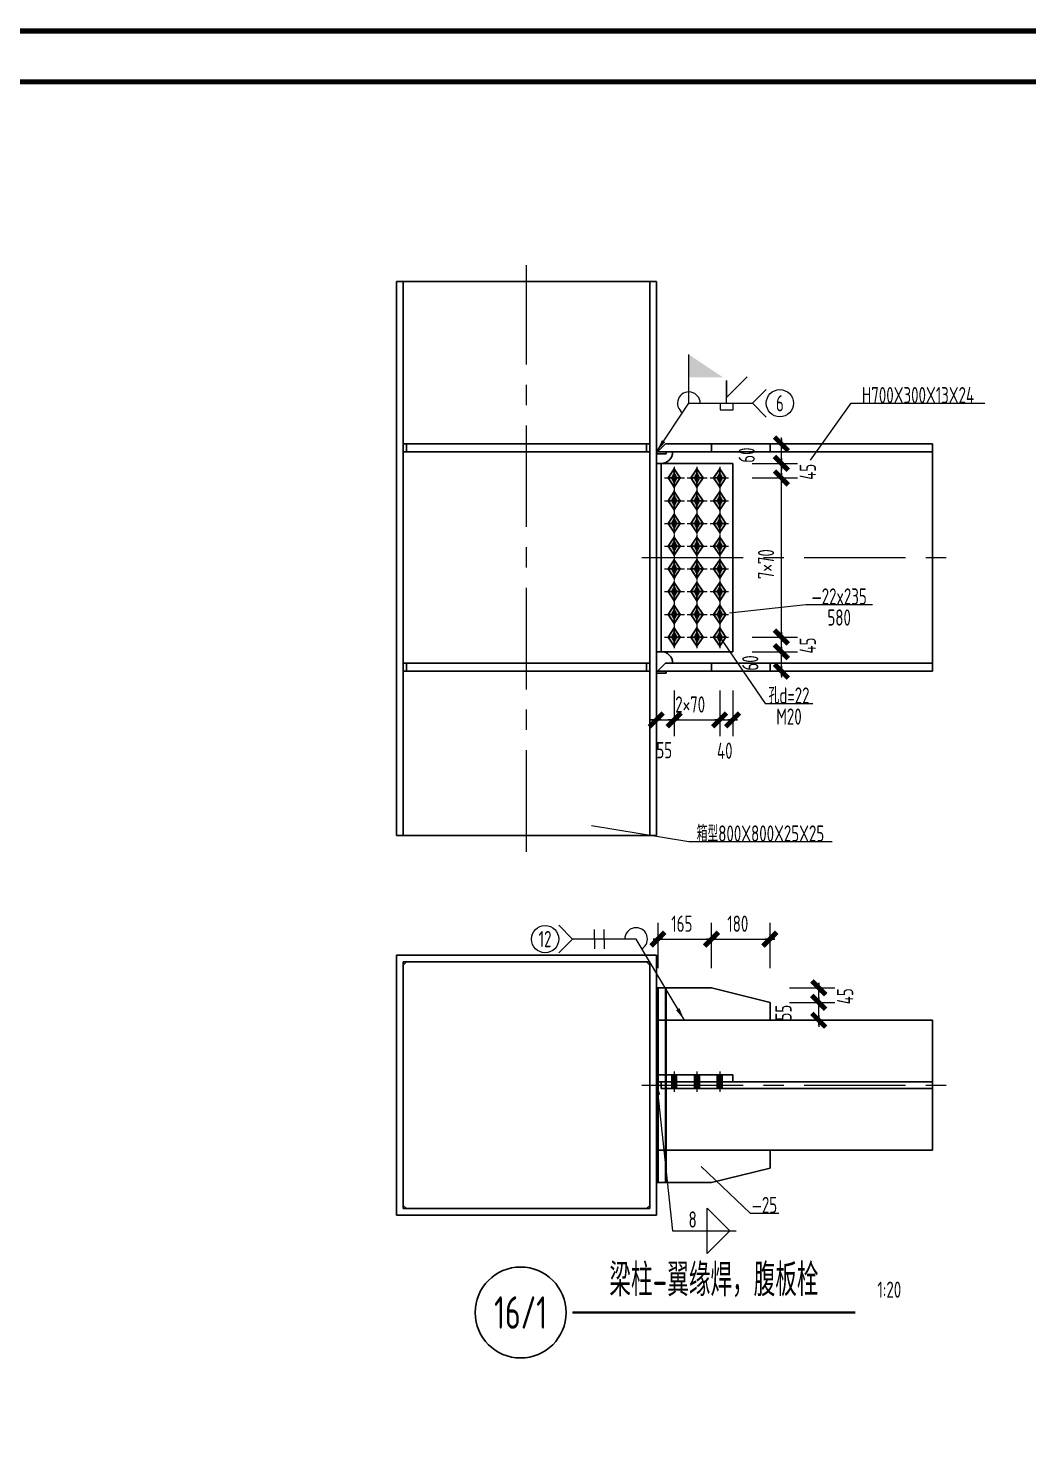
# Model space of a CAD drawing. Extents: x 31132 to 885236, y 345273 to 1212165.
# Drawn here: x 240542 to 252849, y 429560 to 447112 of the extents above; entities that cross this region are included whole.
import ezdxf
from ezdxf.enums import TextEntityAlignment as Align

# ---------------------------------------------------------------- set-up
doc = ezdxf.new("R2010")
doc.units = 0
doc.header["$LTSCALE"] = 1000
doc.linetypes.add('CENTER', pattern=[2, 1.25, -0.25, 0.25, -0.25])
doc.layers.get('0').update_dxf_attribs({"linetype": 'CONTINUOUS'})
doc.layers.add('AXIS', color=253, linetype='CENTER')
doc.layers.add('TK', color=4, linetype='CONTINUOUS')
doc.styles.add('StTextStyle', font='yjkeng.shx', dxfattribs={"width": 0.7, "height": 250, "bigfont": 'yjkchn.shx'})
doc.styles.add('StTextStyleDim', font='yjkeng.shx', dxfattribs={"width": 0.7, "height": 50, "bigfont": 'yjkchn.shx'})

# ---------------------------------------------------------------- blocks, each defined once
blk = doc.blocks.new('Studio2')
blk.add_line((-200, 0), (200, 0))
blk.add_lwpolyline([(-106, -106, 60, 60, 0), (106, 106, 100, 100, 0)], format="xyseb")
blk = doc.blocks.new('_ArchTick')
at = {"color": 0, "linetype": 'ByBlock', "const_width": 0.5}
blk.add_lwpolyline([(-0.71, -0.71), (0.71, 0.71)], dxfattribs=at)

msp = doc.modelspace()

# ---------------------------------------------------------------- linework, layer by layer
at = {"color": 4, "linetype": 'ByBlock'}
for p, q in [((245077.26, 437172.09), (245077.26, 443996.09)), ((248277.26, 443996.09), (245077.26, 443996.09)), ((245157.26, 437172.09), (245157.26, 443996.09)), ((248197.26, 437172.09), (248197.26, 443996.09)), ((248277.26, 437172.09), (248277.26, 443996.09)), ((245197.26, 441996.09), (245157.26, 441996.09)), ((245197.26, 441896.09), (245197.26, 441996.09)), ((248157.26, 441996.09), (245197.26, 441996.09)), ((248157.26, 441896.09), (248157.26, 441996.09)), ((248157.26, 441996.09), (248197.26, 441996.09)), ((248277.26, 441896.09), (248366.01, 442029.22)), ((248389.26, 441996.09), (248297.26, 441904.09)), ((248957.26, 441996.09), (248389.26, 441996.09)), ((248957.26, 441996.09), (248957.26, 441896.09)), ((248957.26, 441996.09), (249677.26, 441996.09)), ((249457.26, 441996.09), (250017.26, 441996.09)), ((249677.26, 441996.09), (251677.26, 441996.09)), ((249677.26, 441996.09), (249677.26, 441896.09)), ((251677.26, 441996.09), (251677.26, 441896.09)), ((245197.26, 441896.09), (245157.26, 441896.09)), ((248157.26, 441896.09), (245197.26, 441896.09)), ((248157.26, 441896.09), (248197.26, 441896.09)), ((248277.26, 441896.09), (248397.26, 441896.09)), ((248277.26, 441872.09), (248397.26, 441872.09)), ((248297.26, 441904.09), (248297.26, 441896.09)), ((248297.26, 441896.09), (248957.26, 441896.09)), ((248397.26, 441872.09), (248397.26, 441896.09)), ((248957.26, 441896.09), (249677.26, 441896.09)), ((249677.26, 441896.09), (251677.26, 441896.09)), ((251677.26, 441896.09), (251677.26, 439296.09)), ((248337.26, 441756.09), (248277.26, 441756.09)), ((249217.26, 441756.09), (248277.26, 441756.09)), ((248337.26, 439436.09), (248337.26, 441756.09)), ((248422.26, 441576.09), (248497.26, 441688.59)), ((248497.26, 441456.09), (248497.26, 441696.09)), ((248497.26, 441456.09), (248497.26, 441696.09)), ((248572.26, 441576.09), (248497.26, 441688.59)), ((248702.26, 441576.09), (248777.26, 441688.59)), ((248777.26, 441456.09), (248777.26, 441696.09)), ((248777.26, 441456.09), (248777.26, 441696.09)), ((248852.26, 441576.09), (248777.26, 441688.59)), ((248982.26, 441576.09), (249057.26, 441688.59)), ((249057.26, 441456.09), (249057.26, 441696.09)), ((249057.26, 441456.09), (249057.26, 441696.09)), ((249132.26, 441576.09), (249057.26, 441688.59)), ((249217.26, 439436.09), (249217.26, 441756.09)), ((248417.26, 441576.09), (248577.26, 441576.09)), ((248417.26, 441576.09), (248577.26, 441576.09)), ((248422.26, 441576.09), (248497.26, 441463.59)), ((248572.26, 441576.09), (248497.26, 441463.59)), ((248697.26, 441576.09), (248857.26, 441576.09)), ((248697.26, 441576.09), (248857.26, 441576.09)), ((248702.26, 441576.09), (248777.26, 441463.59)), ((248852.26, 441576.09), (248777.26, 441463.59)), ((248977.26, 441576.09), (249137.26, 441576.09)), ((248977.26, 441576.09), (249137.26, 441576.09)), ((248982.26, 441576.09), (249057.26, 441463.59)), ((249132.26, 441576.09), (249057.26, 441463.59)), ((248417.26, 441296.09), (248577.26, 441296.09)), ((248417.26, 441296.09), (248577.26, 441296.09)), ((248422.26, 441296.09), (248497.26, 441408.59)), ((248422.26, 441296.09), (248497.26, 441183.59)), ((248497.26, 441176.09), (248497.26, 441416.09)), ((248497.26, 441176.09), (248497.26, 441416.09)), ((248572.26, 441296.09), (248497.26, 441408.59)), ((248572.26, 441296.09), (248497.26, 441183.59)), ((248697.26, 441296.09), (248857.26, 441296.09)), ((248697.26, 441296.09), (248857.26, 441296.09)), ((248702.26, 441296.09), (248777.26, 441408.59)), ((248702.26, 441296.09), (248777.26, 441183.59)), ((248777.26, 441176.09), (248777.26, 441416.09)), ((248777.26, 441176.09), (248777.26, 441416.09)), ((248852.26, 441296.09), (248777.26, 441408.59)), ((248852.26, 441296.09), (248777.26, 441183.59)), ((248977.26, 441296.09), (249137.26, 441296.09)), ((248977.26, 441296.09), (249137.26, 441296.09)), ((248982.26, 441296.09), (249057.26, 441408.59)), ((248982.26, 441296.09), (249057.26, 441183.59)), ((249057.26, 441176.09), (249057.26, 441416.09)), ((249057.26, 441176.09), (249057.26, 441416.09)), ((249132.26, 441296.09), (249057.26, 441408.59)), ((249132.26, 441296.09), (249057.26, 441183.59)), ((248422.26, 441016.09), (248497.26, 441128.59)), ((248572.26, 441016.09), (248497.26, 441128.59)), ((248702.26, 441016.09), (248777.26, 441128.59)), ((248852.26, 441016.09), (248777.26, 441128.59)), ((248982.26, 441016.09), (249057.26, 441128.59)), ((249132.26, 441016.09), (249057.26, 441128.59)), ((248417.26, 441016.09), (248577.26, 441016.09)), ((248417.26, 441016.09), (248577.26, 441016.09)), ((248422.26, 441016.09), (248497.26, 440903.59)), ((248572.26, 441016.09), (248497.26, 440903.59)), ((248697.26, 441016.09), (248857.26, 441016.09)), ((248697.26, 441016.09), (248857.26, 441016.09)), ((248702.26, 441016.09), (248777.26, 440903.59)), ((248852.26, 441016.09), (248777.26, 440903.59)), ((248977.26, 441016.09), (249137.26, 441016.09)), ((248977.26, 441016.09), (249137.26, 441016.09)), ((248982.26, 441016.09), (249057.26, 440903.59)), ((249132.26, 441016.09), (249057.26, 440903.59)), ((248422.26, 440736.09), (248497.26, 440848.59)), ((248497.26, 440616.09), (248497.26, 440856.09)), ((248497.26, 440616.09), (248497.26, 440856.09)), ((248572.26, 440736.09), (248497.26, 440848.59)), ((248702.26, 440736.09), (248777.26, 440848.59)), ((248777.26, 440616.09), (248777.26, 440856.09)), ((248777.26, 440616.09), (248777.26, 440856.09)), ((248852.26, 440736.09), (248777.26, 440848.59)), ((248982.26, 440736.09), (249057.26, 440848.59)), ((249057.26, 440616.09), (249057.26, 440856.09)), ((249057.26, 440616.09), (249057.26, 440856.09)), ((249132.26, 440736.09), (249057.26, 440848.59)), ((248417.26, 440736.09), (248577.26, 440736.09)), ((248417.26, 440736.09), (248577.26, 440736.09)), ((248422.26, 440736.09), (248497.26, 440623.59)), ((248422.26, 440456.09), (248497.26, 440568.59)), ((248572.26, 440736.09), (248497.26, 440623.59)), ((248497.26, 440336.09), (248497.26, 440576.09)), ((248497.26, 440336.09), (248497.26, 440576.09)), ((248572.26, 440456.09), (248497.26, 440568.59)), ((248697.26, 440736.09), (248857.26, 440736.09)), ((248697.26, 440736.09), (248857.26, 440736.09)), ((248702.26, 440736.09), (248777.26, 440623.59)), ((248702.26, 440456.09), (248777.26, 440568.59)), ((248852.26, 440736.09), (248777.26, 440623.59)), ((248777.26, 440336.09), (248777.26, 440576.09)), ((248777.26, 440336.09), (248777.26, 440576.09)), ((248852.26, 440456.09), (248777.26, 440568.59)), ((248977.26, 440736.09), (249137.26, 440736.09)), ((248977.26, 440736.09), (249137.26, 440736.09)), ((248982.26, 440736.09), (249057.26, 440623.59)), ((248982.26, 440456.09), (249057.26, 440568.59)), ((249132.26, 440736.09), (249057.26, 440623.59)), ((249057.26, 440336.09), (249057.26, 440576.09)), ((249057.26, 440336.09), (249057.26, 440576.09)), ((249132.26, 440456.09), (249057.26, 440568.59)), ((248417.26, 440456.09), (248577.26, 440456.09)), ((248417.26, 440456.09), (248577.26, 440456.09)), ((248422.26, 440456.09), (248497.26, 440343.59)), ((248572.26, 440456.09), (248497.26, 440343.59)), ((248697.26, 440456.09), (248857.26, 440456.09)), ((248697.26, 440456.09), (248857.26, 440456.09)), ((248702.26, 440456.09), (248777.26, 440343.59)), ((248852.26, 440456.09), (248777.26, 440343.59)), ((248977.26, 440456.09), (249137.26, 440456.09)), ((248977.26, 440456.09), (249137.26, 440456.09)), ((248982.26, 440456.09), (249057.26, 440343.59)), ((249132.26, 440456.09), (249057.26, 440343.59)), ((248422.26, 440176.09), (248497.26, 440288.59)), ((248497.26, 440056.09), (248497.26, 440296.09)), ((248497.26, 440056.09), (248497.26, 440296.09)), ((248572.26, 440176.09), (248497.26, 440288.59)), ((248702.26, 440176.09), (248777.26, 440288.59)), ((248777.26, 440056.09), (248777.26, 440296.09)), ((248777.26, 440056.09), (248777.26, 440296.09)), ((248852.26, 440176.09), (248777.26, 440288.59)), ((248982.26, 440176.09), (249057.26, 440288.59)), ((249057.26, 440056.09), (249057.26, 440296.09)), ((249057.26, 440056.09), (249057.26, 440296.09)), ((249132.26, 440176.09), (249057.26, 440288.59)), ((248417.26, 440176.09), (248577.26, 440176.09)), ((248417.26, 440176.09), (248577.26, 440176.09)), ((248422.26, 440176.09), (248497.26, 440063.59)), ((248572.26, 440176.09), (248497.26, 440063.59)), ((248697.26, 440176.09), (248857.26, 440176.09)), ((248697.26, 440176.09), (248857.26, 440176.09)), ((248702.26, 440176.09), (248777.26, 440063.59)), ((248852.26, 440176.09), (248777.26, 440063.59)), ((248977.26, 440176.09), (249137.26, 440176.09)), ((248977.26, 440176.09), (249137.26, 440176.09)), ((248982.26, 440176.09), (249057.26, 440063.59)), ((249132.26, 440176.09), (249057.26, 440063.59)), ((248417.26, 439896.09), (248577.26, 439896.09)), ((248417.26, 439896.09), (248577.26, 439896.09)), ((248422.26, 439896.09), (248497.26, 440008.59)), ((248422.26, 439896.09), (248497.26, 439783.59)), ((248497.26, 439776.09), (248497.26, 440016.09)), ((248497.26, 439776.09), (248497.26, 440016.09)), ((248572.26, 439896.09), (248497.26, 440008.59)), ((248572.26, 439896.09), (248497.26, 439783.59)), ((248697.26, 439896.09), (248857.26, 439896.09)), ((248697.26, 439896.09), (248857.26, 439896.09)), ((248702.26, 439896.09), (248777.26, 440008.59)), ((248702.26, 439896.09), (248777.26, 439783.59)), ((248777.26, 439776.09), (248777.26, 440016.09)), ((248777.26, 439776.09), (248777.26, 440016.09)), ((248852.26, 439896.09), (248777.26, 440008.59)), ((248852.26, 439896.09), (248777.26, 439783.59)), ((248977.26, 439896.09), (249137.26, 439896.09)), ((248977.26, 439896.09), (249137.26, 439896.09)), ((248982.26, 439896.09), (249057.26, 440008.59)), ((248982.26, 439896.09), (249057.26, 439783.59)), ((249057.26, 439776.09), (249057.26, 440016.09)), ((249057.26, 439776.09), (249057.26, 440016.09)), ((249132.26, 439896.09), (249057.26, 440008.59)), ((249132.26, 439896.09), (249057.26, 439783.59)), ((248422.26, 439616.09), (248497.26, 439728.59)), ((248497.26, 439496.09), (248497.26, 439736.09)), ((248497.26, 439496.09), (248497.26, 439736.09)), ((248572.26, 439616.09), (248497.26, 439728.59)), ((248702.26, 439616.09), (248777.26, 439728.59)), ((248777.26, 439496.09), (248777.26, 439736.09)), ((248777.26, 439496.09), (248777.26, 439736.09)), ((248852.26, 439616.09), (248777.26, 439728.59)), ((248982.26, 439616.09), (249057.26, 439728.59)), ((249057.26, 439496.09), (249057.26, 439736.09)), ((249057.26, 439496.09), (249057.26, 439736.09)), ((249132.26, 439616.09), (249057.26, 439728.59)), ((248417.26, 439616.09), (248577.26, 439616.09)), ((248417.26, 439616.09), (248577.26, 439616.09)), ((248422.26, 439616.09), (248497.26, 439503.59)), ((248572.26, 439616.09), (248497.26, 439503.59)), ((248697.26, 439616.09), (248857.26, 439616.09)), ((248697.26, 439616.09), (248857.26, 439616.09)), ((248702.26, 439616.09), (248777.26, 439503.59)), ((248852.26, 439616.09), (248777.26, 439503.59)), ((248977.26, 439616.09), (249137.26, 439616.09)), ((248977.26, 439616.09), (249137.26, 439616.09)), ((248982.26, 439616.09), (249057.26, 439503.59)), ((249132.26, 439616.09), (249057.26, 439503.59)), ((248277.26, 439436.09), (248337.26, 439436.09)), ((248277.26, 439436.09), (249217.26, 439436.09)), ((245197.26, 439296.09), (245157.26, 439296.09)), ((245197.26, 439196.09), (245157.26, 439196.09)), ((245197.26, 439196.09), (245197.26, 439296.09)), ((248157.26, 439296.09), (245197.26, 439296.09)), ((248157.26, 439196.09), (245197.26, 439196.09)), ((248157.26, 439196.09), (248157.26, 439296.09)), ((248157.26, 439296.09), (248197.26, 439296.09)), ((248157.26, 439196.09), (248197.26, 439196.09)), ((248277.26, 439196.09), (248397.26, 439196.09)), ((248277.26, 439172.09), (248397.26, 439172.09)), ((248389.26, 439296.09), (248297.26, 439204.09)), ((248297.26, 439204.09), (248297.26, 439196.09)), ((248297.26, 439196.09), (248957.26, 439196.09)), ((248957.26, 439296.09), (248389.26, 439296.09)), ((248397.26, 439172.09), (248397.26, 439196.09)), ((248957.26, 439296.09), (248957.26, 439196.09)), ((248957.26, 439296.09), (249677.26, 439296.09)), ((248957.26, 439196.09), (249677.26, 439196.09)), ((249457.26, 439196.09), (250017.26, 439196.09)), ((249677.26, 439296.09), (251677.26, 439296.09)), ((249677.26, 439296.09), (249677.26, 439196.09)), ((249677.26, 439196.09), (251677.26, 439196.09)), ((251677.26, 439296.09), (251677.26, 439196.09)), ((248277.26, 438956.09), (248277.26, 438396.09)), ((248277.26, 438596.09), (248197.26, 438596.09)), ((245077.26, 437172.09), (248277.26, 437172.09)), ((245077.26, 435696.09), (248277.26, 435696.09)), ((245077.26, 432496.09), (245077.26, 435696.09)), ((248277.26, 435696.09), (248277.26, 432496.09)), ((245157.26, 435616.09), (248197.26, 435616.09)), ((245157.26, 432576.09), (245157.26, 435616.09)), ((245197.26, 435616.09), (245157.26, 435576.09)), ((248197.26, 435576.09), (248157.26, 435616.09)), ((248197.26, 435616.09), (248197.26, 432576.09)), ((248297.26, 435296.09), (248277.26, 435296.09)), ((248389.26, 435296.09), (248297.26, 435296.09)), ((248297.26, 435296.09), (248297.26, 434896.09)), ((248957.26, 435296.09), (248389.26, 435296.09)), ((248389.26, 435296.09), (248389.26, 434896.09)), ((248397.26, 432896.09), (248397.26, 435296.09)), ((248957.26, 435296.09), (249677.26, 435116.09)), ((249677.26, 435116.09), (249677.26, 434896.09)), ((248297.26, 434896.09), (248297.26, 433296.09)), ((248297.26, 434896.09), (248389.26, 434896.09)), ((248389.26, 434896.09), (251677.26, 434896.09)), ((248389.26, 434896.09), (248389.26, 433296.09)), ((249917.26, 434896.09), (250477.26, 434896.09)), ((251677.26, 434896.09), (251677.26, 433296.09)), ((248277.26, 434224.09), (249217.26, 434224.09)), ((248277.26, 434136.09), (249217.26, 434136.09)), ((248277.26, 434136.09), (248300.87, 433977.85)), ((248337.26, 434136.09), (248340.05, 434136.09)), ((248338.76, 434136.09), (248337.26, 434136.09)), ((248337.26, 434136.09), (248337.26, 434056.09)), ((248341.56, 434136.09), (248338.76, 434136.09)), ((248340.05, 434136.09), (248342.84, 434136.09)), ((248344.35, 434136.09), (248341.56, 434136.09)), ((248342.84, 434136.09), (248345.64, 434136.09)), ((248347.15, 434136.09), (248344.35, 434136.09)), ((248345.64, 434136.09), (248348.43, 434136.09)), ((248349.94, 434136.09), (248347.15, 434136.09)), ((248348.43, 434136.09), (248351.23, 434136.09)), ((248352.73, 434136.09), (248349.94, 434136.09)), ((248351.23, 434136.09), (248354.01, 434136.09)), ((248355.5, 434136.09), (248352.73, 434136.09)), ((248354.01, 434136.09), (248356.77, 434136.09)), ((248358.25, 434136.09), (248355.5, 434136.09)), ((248356.77, 434136.09), (248359.52, 434136.09)), ((248361.01, 434136.09), (248358.25, 434136.09)), ((248359.52, 434136.09), (248362.28, 434136.09)), ((248363.77, 434136.09), (248361.01, 434136.09)), ((248362.28, 434136.09), (248365.04, 434136.09)), ((248366.53, 434136.09), (248363.77, 434136.09)), ((248365.04, 434136.09), (248367.8, 434136.09)), ((248369.27, 434136.09), (248366.53, 434136.09)), ((248367.8, 434136.09), (248370.51, 434136.09)), ((248371.96, 434136.09), (248369.27, 434136.09)), ((248370.51, 434136.09), (248373.2, 434136.09)), ((248374.65, 434136.09), (248371.96, 434136.09)), ((248373.2, 434136.09), (248375.88, 434136.09)), ((248377.34, 434136.09), (248374.65, 434136.09)), ((248375.88, 434136.09), (248378.57, 434136.09)), ((248380.03, 434136.09), (248377.34, 434136.09)), ((248378.57, 434136.09), (248381.26, 434136.09)), ((248382.71, 434136.09), (248380.03, 434136.09)), ((248381.26, 434136.09), (248383.93, 434136.09)), ((248385.33, 434136.09), (248382.71, 434136.09)), ((248383.93, 434136.09), (248386.52, 434136.09)), ((248387.92, 434136.09), (248385.33, 434136.09)), ((248386.52, 434136.09), (248389.11, 434136.09)), ((248390.5, 434136.09), (248387.92, 434136.09)), ((248389.11, 434136.09), (248391.69, 434136.09)), ((248393.09, 434136.09), (248390.5, 434136.09)), ((248391.69, 434136.09), (248394.28, 434136.09)), ((248395.67, 434136.09), (248393.09, 434136.09)), ((248394.28, 434136.09), (248396.86, 434136.09)), ((248398.24, 434136.09), (248395.67, 434136.09)), ((248396.86, 434136.09), (248399.37, 434136.09)), ((248400.69, 434136.09), (248398.24, 434136.09)), ((248399.37, 434136.09), (248401.82, 434136.09)), ((248403.14, 434136.09), (248400.69, 434136.09)), ((248401.82, 434136.09), (248404.27, 434136.09)), ((248405.59, 434136.09), (248403.14, 434136.09)), ((248404.27, 434136.09), (248406.72, 434136.09)), ((248408.04, 434136.09), (248405.59, 434136.09)), ((248406.72, 434136.09), (248409.17, 434136.09)), ((248410.49, 434136.09), (248408.04, 434136.09)), ((248409.17, 434136.09), (248411.62, 434136.09)), ((248412.86, 434136.09), (248410.49, 434136.09)), ((248411.62, 434136.09), (248413.91, 434136.09)), ((248415.14, 434136.09), (248412.86, 434136.09)), ((248413.91, 434136.09), (248416.19, 434136.09)), ((248417.42, 434136.09), (248415.14, 434136.09)), ((248416.19, 434136.09), (248418.47, 434136.09)), ((248419.71, 434136.09), (248417.42, 434136.09)), ((248418.47, 434136.09), (248420.76, 434136.09)), ((248421.99, 434136.09), (248419.71, 434136.09)), ((248420.76, 434136.09), (248423.04, 434136.09)), ((248424.27, 434136.09), (248421.99, 434136.09)), ((248423.04, 434136.09), (248425.25, 434136.09)), ((248426.38, 434136.09), (248424.27, 434136.09)), ((248425.25, 434136.09), (248427.34, 434136.09)), ((248428.47, 434136.09), (248426.38, 434136.09)), ((248427.34, 434136.09), (248429.43, 434136.09)), ((248430.55, 434136.09), (248428.47, 434136.09)), ((248429.43, 434136.09), (248431.51, 434136.09)), ((248432.64, 434136.09), (248430.55, 434136.09)), ((248431.51, 434136.09), (248433.6, 434136.09)), ((248434.73, 434136.09), (248432.64, 434136.09)), ((248433.6, 434136.09), (248435.69, 434136.09)), ((248436.75, 434136.09), (248434.73, 434136.09)), ((248435.69, 434136.09), (248437.61, 434136.09)), ((248438.62, 434136.09), (248436.75, 434136.09)), ((248437.61, 434136.09), (248439.48, 434136.09)), ((248440.48, 434136.09), (248438.62, 434136.09)), ((248439.48, 434136.09), (248441.34, 434136.09)), ((248442.35, 434136.09), (248440.48, 434136.09)), ((248441.34, 434136.09), (248443.21, 434136.09)), ((248444.21, 434136.09), (248442.35, 434136.09)), ((248443.21, 434136.09), (248445.07, 434136.09)), ((248446.08, 434136.09), (248444.21, 434136.09)), ((248445.07, 434136.09), (248446.91, 434136.09)), ((248447.78, 434136.09), (248446.08, 434136.09)), ((248446.91, 434136.09), (248448.53, 434136.09)), ((248449.4, 434136.09), (248447.78, 434136.09)), ((248448.53, 434136.09), (248450.15, 434136.09)), ((248451.02, 434136.09), (248449.4, 434136.09)), ((248450.15, 434136.09), (248451.76, 434136.09)), ((248452.64, 434136.09), (248451.02, 434136.09)), ((248451.76, 434136.09), (248453.38, 434136.09)), ((248454.26, 434136.09), (248452.64, 434136.09)), ((248453.38, 434136.09), (248455, 434136.09)), ((248455.86, 434136.09), (248454.26, 434136.09)), ((248455, 434136.09), (248456.49, 434136.09)), ((248457.22, 434136.09), (248455.86, 434136.09)), ((248456.49, 434136.09), (248457.84, 434136.09)), ((248458.57, 434136.09), (248457.22, 434136.09)), ((248457.84, 434136.09), (248459.19, 434136.09)), ((248459.93, 434136.09), (248458.57, 434136.09)), ((248459.19, 434136.09), (248460.55, 434136.09)), ((248461.28, 434136.09), (248459.93, 434136.09)), ((248460.55, 434136.09), (248461.9, 434136.09)), ((248462.63, 434136.09), (248461.28, 434136.09)), ((248461.9, 434136.09), (248463.26, 434136.09)), ((248463.86, 434136.09), (248462.63, 434136.09)), ((248463.26, 434136.09), (248464.36, 434136.09)), ((248464.93, 434136.09), (248463.86, 434136.09)), ((248464.36, 434136.09), (248465.43, 434136.09)), ((248466, 434136.09), (248464.93, 434136.09)), ((248465.43, 434136.09), (248466.5, 434136.09)), ((248467.08, 434136.09), (248466, 434136.09)), ((248466.5, 434136.09), (248467.57, 434136.09)), ((248468.15, 434136.09), (248467.08, 434136.09)), ((248467.57, 434136.09), (248468.64, 434136.09)), ((248469.22, 434136.09), (248468.15, 434136.09)), ((248468.64, 434136.09), (248469.62, 434136.09)), ((248470.04, 434136.09), (248469.22, 434136.09)), ((248469.62, 434136.09), (248470.4, 434136.09)), ((248470.82, 434136.09), (248470.04, 434136.09)), ((248470.4, 434136.09), (248471.17, 434136.09)), ((248471.59, 434136.09), (248470.82, 434136.09)), ((248471.17, 434136.09), (248471.95, 434136.09)), ((248472.37, 434136.09), (248471.59, 434136.09)), ((248471.95, 434136.09), (248472.72, 434136.09)), ((248473.14, 434136.09), (248472.37, 434136.09)), ((248472.72, 434136.09), (248473.5, 434136.09)), ((248473.85, 434136.09), (248473.14, 434136.09)), ((248473.5, 434136.09), (248474.06, 434136.09)), ((248474.32, 434136.09), (248473.85, 434136.09)), ((248474.06, 434136.09), (248474.53, 434136.09)), ((248474.79, 434136.09), (248474.32, 434136.09)), ((248474.53, 434136.09), (248475, 434136.09)), ((248475.25, 434136.09), (248474.79, 434136.09)), ((248475, 434136.09), (248475.47, 434136.09)), ((248475.72, 434136.09), (248475.25, 434136.09)), ((248475.47, 434136.09), (248475.94, 434136.09)), ((248476.19, 434136.09), (248475.72, 434136.09)), ((248475.94, 434136.09), (248476.39, 434136.09)), ((248476.47, 434136.09), (248476.19, 434136.09)), ((248476.39, 434136.09), (248476.54, 434136.09)), ((248476.63, 434136.09), (248476.47, 434136.09)), ((248476.54, 434136.09), (248476.7, 434136.09)), ((248476.78, 434136.09), (248476.63, 434136.09)), ((248476.7, 434136.09), (248476.86, 434136.09)), ((248476.94, 434136.09), (248476.78, 434136.09)), ((248476.86, 434136.09), (248477.01, 434136.09)), ((248477.1, 434136.09), (248476.94, 434136.09)), ((248477.01, 434136.09), (248477.17, 434136.09)), ((248477.26, 434136.09), (248477.1, 434136.09)), ((248477.17, 434136.09), (248477.26, 434136.09)), ((248477.26, 434136.09), (248477.26, 434056.09)), ((248477.26, 434136.09), (251677.26, 434136.09)), ((249217.26, 434224.09), (249217.26, 434136.09)), ((248337.26, 434056.09), (248340.05, 434056.09)), ((248338.76, 434056.09), (248337.26, 434056.09)), ((248341.56, 434056.09), (248338.76, 434056.09)), ((248340.05, 434056.09), (248342.84, 434056.09)), ((248344.35, 434056.09), (248341.56, 434056.09)), ((248342.84, 434056.09), (248345.64, 434056.09)), ((248347.15, 434056.09), (248344.35, 434056.09)), ((248345.64, 434056.09), (248348.43, 434056.09)), ((248349.94, 434056.09), (248347.15, 434056.09)), ((248348.43, 434056.09), (248351.23, 434056.09)), ((248352.73, 434056.09), (248349.94, 434056.09)), ((248351.23, 434056.09), (248354.01, 434056.09)), ((248355.5, 434056.09), (248352.73, 434056.09)), ((248354.01, 434056.09), (248356.77, 434056.09)), ((248358.25, 434056.09), (248355.5, 434056.09)), ((248356.77, 434056.09), (248359.52, 434056.09)), ((248361.01, 434056.09), (248358.25, 434056.09)), ((248359.52, 434056.09), (248362.28, 434056.09)), ((248363.77, 434056.09), (248361.01, 434056.09)), ((248362.28, 434056.09), (248365.04, 434056.09)), ((248366.53, 434056.09), (248363.77, 434056.09)), ((248365.04, 434056.09), (248367.8, 434056.09)), ((248369.27, 434056.09), (248366.53, 434056.09)), ((248367.8, 434056.09), (248370.51, 434056.09)), ((248371.96, 434056.09), (248369.27, 434056.09)), ((248370.51, 434056.09), (248373.2, 434056.09)), ((248374.65, 434056.09), (248371.96, 434056.09)), ((248373.2, 434056.09), (248375.88, 434056.09)), ((248377.34, 434056.09), (248374.65, 434056.09)), ((248375.88, 434056.09), (248378.57, 434056.09)), ((248380.03, 434056.09), (248377.34, 434056.09)), ((248378.57, 434056.09), (248381.26, 434056.09)), ((248382.71, 434056.09), (248380.03, 434056.09)), ((248381.26, 434056.09), (248383.93, 434056.09)), ((248385.33, 434056.09), (248382.71, 434056.09)), ((248383.93, 434056.09), (248386.52, 434056.09)), ((248387.92, 434056.09), (248385.33, 434056.09)), ((248386.52, 434056.09), (248389.11, 434056.09)), ((248390.5, 434056.09), (248387.92, 434056.09)), ((248389.11, 434056.09), (248391.69, 434056.09)), ((248393.09, 434056.09), (248390.5, 434056.09)), ((248391.69, 434056.09), (248394.28, 434056.09)), ((248395.67, 434056.09), (248393.09, 434056.09)), ((248394.28, 434056.09), (248396.86, 434056.09)), ((248398.24, 434056.09), (248395.67, 434056.09)), ((248396.86, 434056.09), (248399.37, 434056.09)), ((248400.69, 434056.09), (248398.24, 434056.09)), ((248399.37, 434056.09), (248401.82, 434056.09)), ((248403.14, 434056.09), (248400.69, 434056.09)), ((248401.82, 434056.09), (248404.27, 434056.09)), ((248405.59, 434056.09), (248403.14, 434056.09)), ((248404.27, 434056.09), (248406.72, 434056.09)), ((248408.04, 434056.09), (248405.59, 434056.09)), ((248406.72, 434056.09), (248409.17, 434056.09)), ((248410.49, 434056.09), (248408.04, 434056.09)), ((248409.17, 434056.09), (248411.62, 434056.09)), ((248412.86, 434056.09), (248410.49, 434056.09)), ((248411.62, 434056.09), (248413.91, 434056.09)), ((248415.14, 434056.09), (248412.86, 434056.09)), ((248413.91, 434056.09), (248416.19, 434056.09)), ((248417.42, 434056.09), (248415.14, 434056.09)), ((248416.19, 434056.09), (248418.47, 434056.09)), ((248419.71, 434056.09), (248417.42, 434056.09)), ((248418.47, 434056.09), (248420.76, 434056.09)), ((248421.99, 434056.09), (248419.71, 434056.09)), ((248420.76, 434056.09), (248423.04, 434056.09)), ((248424.27, 434056.09), (248421.99, 434056.09)), ((248423.04, 434056.09), (248425.25, 434056.09)), ((248426.38, 434056.09), (248424.27, 434056.09)), ((248425.25, 434056.09), (248427.34, 434056.09)), ((248428.47, 434056.09), (248426.38, 434056.09)), ((248427.34, 434056.09), (248429.43, 434056.09)), ((248430.55, 434056.09), (248428.47, 434056.09)), ((248429.43, 434056.09), (248431.51, 434056.09)), ((248432.64, 434056.09), (248430.55, 434056.09)), ((248431.51, 434056.09), (248433.6, 434056.09)), ((248434.73, 434056.09), (248432.64, 434056.09)), ((248433.6, 434056.09), (248435.69, 434056.09)), ((248436.75, 434056.09), (248434.73, 434056.09)), ((248435.69, 434056.09), (248437.61, 434056.09)), ((248438.62, 434056.09), (248436.75, 434056.09)), ((248437.61, 434056.09), (248439.48, 434056.09)), ((248440.48, 434056.09), (248438.62, 434056.09)), ((248439.48, 434056.09), (248441.34, 434056.09)), ((248442.35, 434056.09), (248440.48, 434056.09)), ((248441.34, 434056.09), (248443.21, 434056.09)), ((248444.21, 434056.09), (248442.35, 434056.09)), ((248443.21, 434056.09), (248445.07, 434056.09)), ((248446.08, 434056.09), (248444.21, 434056.09)), ((248445.07, 434056.09), (248446.91, 434056.09)), ((248447.78, 434056.09), (248446.08, 434056.09)), ((248446.91, 434056.09), (248448.53, 434056.09)), ((248449.4, 434056.09), (248447.78, 434056.09)), ((248448.53, 434056.09), (248450.15, 434056.09)), ((248451.02, 434056.09), (248449.4, 434056.09)), ((248450.15, 434056.09), (248451.76, 434056.09)), ((248452.64, 434056.09), (248451.02, 434056.09)), ((248451.76, 434056.09), (248453.38, 434056.09)), ((248454.26, 434056.09), (248452.64, 434056.09)), ((248453.38, 434056.09), (248455, 434056.09)), ((248455.86, 434056.09), (248454.26, 434056.09)), ((248455, 434056.09), (248456.49, 434056.09)), ((248457.22, 434056.09), (248455.86, 434056.09)), ((248456.49, 434056.09), (248457.84, 434056.09)), ((248458.57, 434056.09), (248457.22, 434056.09)), ((248457.84, 434056.09), (248459.19, 434056.09)), ((248459.93, 434056.09), (248458.57, 434056.09)), ((248459.19, 434056.09), (248460.55, 434056.09)), ((248461.28, 434056.09), (248459.93, 434056.09)), ((248460.55, 434056.09), (248461.9, 434056.09)), ((248462.63, 434056.09), (248461.28, 434056.09)), ((248461.9, 434056.09), (248463.26, 434056.09)), ((248463.86, 434056.09), (248462.63, 434056.09)), ((248463.26, 434056.09), (248464.36, 434056.09)), ((248464.93, 434056.09), (248463.86, 434056.09)), ((248464.36, 434056.09), (248465.43, 434056.09)), ((248466, 434056.09), (248464.93, 434056.09)), ((248465.43, 434056.09), (248466.5, 434056.09)), ((248467.08, 434056.09), (248466, 434056.09)), ((248466.5, 434056.09), (248467.57, 434056.09)), ((248468.15, 434056.09), (248467.08, 434056.09)), ((248467.57, 434056.09), (248468.64, 434056.09)), ((248469.22, 434056.09), (248468.15, 434056.09)), ((248468.64, 434056.09), (248469.62, 434056.09)), ((248470.04, 434056.09), (248469.22, 434056.09)), ((248469.62, 434056.09), (248470.4, 434056.09)), ((248470.82, 434056.09), (248470.04, 434056.09)), ((248470.4, 434056.09), (248471.17, 434056.09)), ((248471.59, 434056.09), (248470.82, 434056.09)), ((248471.17, 434056.09), (248471.95, 434056.09)), ((248472.37, 434056.09), (248471.59, 434056.09)), ((248471.95, 434056.09), (248472.72, 434056.09)), ((248473.14, 434056.09), (248472.37, 434056.09)), ((248472.72, 434056.09), (248473.5, 434056.09)), ((248473.85, 434056.09), (248473.14, 434056.09)), ((248473.5, 434056.09), (248474.06, 434056.09)), ((248474.32, 434056.09), (248473.85, 434056.09)), ((248474.06, 434056.09), (248474.53, 434056.09)), ((248474.79, 434056.09), (248474.32, 434056.09)), ((248474.53, 434056.09), (248475, 434056.09)), ((248475.25, 434056.09), (248474.79, 434056.09)), ((248475, 434056.09), (248475.47, 434056.09)), ((248475.72, 434056.09), (248475.25, 434056.09)), ((248475.47, 434056.09), (248475.94, 434056.09)), ((248476.19, 434056.09), (248475.72, 434056.09)), ((248475.94, 434056.09), (248476.39, 434056.09)), ((248476.47, 434056.09), (248476.19, 434056.09)), ((248476.39, 434056.09), (248476.54, 434056.09)), ((248476.63, 434056.09), (248476.47, 434056.09)), ((248476.54, 434056.09), (248476.7, 434056.09)), ((248476.78, 434056.09), (248476.63, 434056.09)), ((248476.7, 434056.09), (248476.86, 434056.09)), ((248476.94, 434056.09), (248476.78, 434056.09)), ((248476.86, 434056.09), (248477.01, 434056.09)), ((248477.1, 434056.09), (248476.94, 434056.09)), ((248477.01, 434056.09), (248477.17, 434056.09)), ((248477.26, 434056.09), (248477.1, 434056.09)), ((248477.17, 434056.09), (248477.26, 434056.09)), ((248477.26, 434056.09), (251677.26, 434056.09)), ((248297.26, 433296.09), (248389.26, 433296.09)), ((248297.26, 433296.09), (248297.26, 432896.09)), ((248389.26, 433296.09), (251677.26, 433296.09)), ((248389.26, 433296.09), (248389.26, 432896.09)), ((249677.26, 433296.09), (249677.26, 433076.09)), ((248957.26, 432896.09), (249677.26, 433076.09)), ((248277.26, 432896.09), (248297.26, 432896.09)), ((248389.26, 432896.09), (248297.26, 432896.09)), ((248957.26, 432896.09), (248389.26, 432896.09)), ((248277.26, 432496.09), (245077.26, 432496.09)), ((245157.26, 432616.09), (245197.26, 432576.09)), ((248197.26, 432576.09), (245157.26, 432576.09)), ((248157.26, 432576.09), (248197.26, 432616.09))]:
    msp.add_line(p, q, dxfattribs=at)
at = {"color": 4, "linetype": 'ByBlock', "lineweight": 13}
for p, q in [((248677.26, 442496.09), (248677.26, 443096.09)), ((249141.26, 442568.09), (249395.81, 442822.65)), ((249141.26, 442496.09), (249141.26, 442776.09)), ((249141.26, 442776.09), (249141.26, 442568.09)), ((249630.96, 442665.8), (249461.26, 442496.09)), ((248277.26, 441896.09), (248677.26, 442496.09)), ((248677.26, 442496.09), (249461.26, 442496.09)), ((249061.26, 442496.09), (249061.26, 442416.09)), ((249061.26, 442416.09), (249221.26, 442416.09)), ((249221.26, 442416.09), (249221.26, 442496.09)), ((249461.26, 442496.09), (249630.96, 442326.39)), ((250177.26, 441796.09), (250677.26, 442496.09)), ((250677.26, 442496.09), (252323.66, 442496.09)), ((249817.26, 441996.09), (249817.26, 442076.09)), ((249817.26, 441756.09), (249817.26, 441996.09)), ((248497.26, 441712.71), (248497.26, 441439.48)), ((248777.26, 441712.71), (248777.26, 441439.48)), ((249057.26, 441712.71), (249057.26, 441439.48)), ((249457.26, 441756.09), (250017.26, 441756.09)), ((249457.26, 441756.09), (250017.26, 441756.09)), ((249817.26, 441576.09), (249817.26, 441756.09)), ((249817.26, 441756.09), (249817.26, 441676.09)), ((248375.66, 441576.09), (248624.4, 441576.09)), ((248655.38, 441576.09), (248903.72, 441576.09)), ((248941.36, 441576.09), (249167.24, 441576.09)), ((249457.26, 441576.09), (250017.26, 441576.09)), ((249457.26, 441576.09), (250017.26, 441576.09)), ((249817.26, 439616.09), (249817.26, 441576.09)), ((248375.66, 441296.09), (248624.4, 441296.09)), ((248497.26, 441432.71), (248497.26, 441159.48)), ((248655.38, 441296.09), (248903.72, 441296.09)), ((248777.26, 441432.71), (248777.26, 441159.48)), ((248941.36, 441296.09), (249167.24, 441296.09)), ((249057.26, 441432.71), (249057.26, 441159.48)), ((248497.26, 441152.71), (248497.26, 440879.48)), ((248497.26, 440896.09), (248497.26, 441136.09)), ((248497.26, 440896.09), (248497.26, 441136.09)), ((248777.26, 441152.71), (248777.26, 440879.48)), ((248777.26, 440896.09), (248777.26, 441136.09)), ((248777.26, 440896.09), (248777.26, 441136.09)), ((249057.26, 441152.71), (249057.26, 440879.48)), ((249057.26, 440896.09), (249057.26, 441136.09)), ((249057.26, 440896.09), (249057.26, 441136.09)), ((248375.66, 441016.09), (248624.4, 441016.09)), ((248655.38, 441016.09), (248903.72, 441016.09)), ((248941.36, 441016.09), (249167.24, 441016.09)), ((248497.26, 440872.71), (248497.26, 440599.48)), ((248777.26, 440872.71), (248777.26, 440599.48)), ((249057.26, 440872.71), (249057.26, 440599.48)), ((248375.66, 440736.09), (248624.4, 440736.09)), ((248497.26, 440592.71), (248497.26, 440319.48)), ((248655.38, 440736.09), (248903.72, 440736.09)), ((248777.26, 440592.71), (248777.26, 440319.48)), ((248941.36, 440736.09), (249167.24, 440736.09)), ((249057.26, 440592.71), (249057.26, 440319.48)), ((248375.66, 440456.09), (248624.4, 440456.09)), ((248655.38, 440456.09), (248903.72, 440456.09)), ((248941.36, 440456.09), (249167.24, 440456.09)), ((248497.26, 440312.71), (248497.26, 440039.48)), ((248777.26, 440312.71), (248777.26, 440039.48)), ((249057.26, 440312.71), (249057.26, 440039.48)), ((248375.66, 440176.09), (248624.4, 440176.09)), ((248655.38, 440176.09), (248903.72, 440176.09)), ((248941.36, 440176.09), (249167.24, 440176.09)), ((248375.66, 439896.09), (248624.4, 439896.09)), ((248497.26, 440032.71), (248497.26, 439759.48)), ((248655.38, 439896.09), (248903.72, 439896.09)), ((248777.26, 440032.71), (248777.26, 439759.48)), ((248941.36, 439896.09), (249167.24, 439896.09)), ((249057.26, 440032.71), (249057.26, 439759.48)), ((249177.26, 439916.09), (250117.26, 440016.09)), ((250117.26, 440016.09), (250940.46, 440016.09)), ((248497.26, 439752.71), (248497.26, 439479.48)), ((248777.26, 439752.71), (248777.26, 439479.48)), ((249057.26, 439752.71), (249057.26, 439479.48)), ((248375.66, 439616.09), (248624.4, 439616.09)), ((248655.38, 439616.09), (248903.72, 439616.09)), ((248941.36, 439616.09), (249167.24, 439616.09)), ((249057.26, 439616.09), (249617.26, 438796.09)), ((249457.26, 439616.09), (250017.26, 439616.09)), ((249457.26, 439616.09), (250017.26, 439616.09)), ((249817.26, 439436.09), (249817.26, 439616.09)), ((249817.26, 439436.09), (249817.26, 439516.09)), ((249457.26, 439436.09), (250017.26, 439436.09)), ((249457.26, 439436.09), (250017.26, 439436.09)), ((249817.26, 439196.09), (249817.26, 439436.09)), ((249817.26, 439196.09), (249817.26, 439116.09)), ((248497.26, 438956.09), (248497.26, 438396.09)), ((248497.26, 438956.09), (248497.26, 438396.09)), ((249057.26, 438956.09), (249057.26, 438396.09)), ((249057.26, 438956.09), (249057.26, 438396.09)), ((249217.26, 438956.09), (249217.26, 438396.09)), ((249617.26, 438796.09), (250205.26, 438796.09)), ((248277.26, 438596.09), (248497.26, 438596.09)), ((248497.26, 438596.09), (248417.26, 438596.09)), ((248497.26, 438596.09), (248577.26, 438596.09)), ((248497.26, 438596.09), (249057.26, 438596.09)), ((249057.26, 438596.09), (249137.26, 438596.09)), ((249057.26, 438596.09), (249217.26, 438596.09)), ((247477.26, 437296.09), (248677.26, 437096.09)), ((248677.26, 437096.09), (250441.26, 437096.09)), ((247073.55, 436065.8), (247243.26, 435896.09)), ((247515.26, 435896.09), (247515.26, 436016.09)), ((247635.26, 435896.09), (247635.26, 436016.09)), ((248297.26, 435536.09), (248297.26, 436096.09)), ((248957.26, 435536.09), (248957.26, 436096.09)), ((248957.26, 435536.09), (248957.26, 436096.09)), ((249677.26, 435536.09), (249677.26, 436096.09)), ((247243.26, 435896.09), (247073.55, 435726.39)), ((248027.26, 435896.09), (247243.26, 435896.09)), ((247515.26, 435896.09), (247515.26, 435776.09)), ((247635.26, 435896.09), (247635.26, 435776.09)), ((248622.26, 434896.09), (248027.26, 435896.09)), ((248297.26, 435896.09), (248957.26, 435896.09)), ((248957.26, 435896.09), (249677.26, 435896.09)), ((249917.26, 435296.09), (250477.26, 435296.09)), ((250277.26, 435116.09), (250277.26, 435296.09)), ((250277.26, 435116.09), (250277.26, 435196.09)), ((248622.26, 434896.09), (248540.44, 435033.59)), ((249917.26, 435116.09), (250477.26, 435116.09)), ((249917.26, 435116.09), (250477.26, 435116.09)), ((250277.26, 434896.09), (250277.26, 435116.09)), ((250277.26, 434896.09), (250277.26, 434816.09)), ((248497.26, 434264.09), (248497.26, 434016.09)), ((248777.26, 434264.09), (248777.26, 434016.09)), ((249057.26, 434264.09), (249057.26, 434016.09)), ((248277.26, 434136.09), (248477.26, 432302.35)), ((248829.26, 433096.09), (249432.06, 432521.09)), ((248901.26, 432022.35), (248901.26, 432582.35)), ((248901.26, 432582.35), (249181.26, 432302.35)), ((249432.06, 432521.09), (249784.86, 432521.09)), ((248477.26, 432302.35), (249261.26, 432302.35)), ((249181.26, 432302.35), (248901.26, 432022.35))]:
    msp.add_line(p, q, dxfattribs=at)
msp.add_line((247244.46, 431296.09), (250727.72, 431296.09))
for points in [[(248277.26, 441896.09, 0, 48, 0), (248366.01, 442029.22, 48, 48, 0)], [(248622.26, 434896.09, 0, 48, 0), (248540.44, 435033.59, 48, 48, 0)]]:
    msp.add_lwpolyline(points, format="xyseb", dxfattribs=at)
at = {"color": 4, "linetype": 'ByBlock'}
msp.add_lwpolyline([(248277.26, 434136.09, 0, 48, 0), (248300.87, 433977.85, 48, 48, 0)], format="xyseb", dxfattribs=at)
at = {"const_width": 30}
msp.add_lwpolyline([(247244.46, 431296.09), (250727.72, 431296.09)], dxfattribs=at)
at = {"color": 4, "linetype": 'ByBlock', "lineweight": 13}
for centre in [(249798.96, 442496.09), (246905.55, 435896.09)]:
    msp.add_circle(centre, 168, dxfattribs=at)
msp.add_circle((246604.46, 431296.09), 560)
for centre, start, end in [((248677.26, 442496.09), 0, 236.309932), ((248027.26, 435896.09), 300.752646, 180)]:
    msp.add_arc(centre, 140, start, end, dxfattribs=at)
at = {"color": 4, "linetype": 'ByBlock'}
for centre, start, end in [((248337.26, 441896.09), 270, 0), ((248337.26, 441896.09), 270, 0), ((248337.26, 439296.09), 0, 90)]:
    msp.add_arc(centre, 140, start, end, dxfattribs=at)
at = {"color": 4, "linetype": 'ByBlock', "lineweight": 13}
msp.add_solid([(248677.26, 443096.09), (248677.26, 442816.09), (249097.26, 442816.09)], dxfattribs=at)
at = {"color": 4, "linetype": 'ByBlock'}
for points in [[(248422.26, 441576.09), (248497.26, 441688.59), (248497.26, 441463.59), (248572.26, 441576.09)], [(248457.26, 441576.09), (248497.26, 441656.09), (248497.26, 441496.09), (248537.26, 441576.09)], [(248457.26, 441576.09), (248497.26, 441656.09), (248497.26, 441496.09), (248537.26, 441576.09)], [(248702.26, 441576.09), (248777.26, 441688.59), (248777.26, 441463.59), (248852.26, 441576.09)], [(248737.26, 441576.09), (248777.26, 441656.09), (248777.26, 441496.09), (248817.26, 441576.09)], [(248737.26, 441576.09), (248777.26, 441656.09), (248777.26, 441496.09), (248817.26, 441576.09)], [(248982.26, 441576.09), (249057.26, 441688.59), (249057.26, 441463.59), (249132.26, 441576.09)], [(249017.26, 441576.09), (249057.26, 441656.09), (249057.26, 441496.09), (249097.26, 441576.09)], [(249017.26, 441576.09), (249057.26, 441656.09), (249057.26, 441496.09), (249097.26, 441576.09)], [(248422.26, 441296.09), (248497.26, 441408.59), (248497.26, 441183.59), (248572.26, 441296.09)], [(248457.26, 441296.09), (248497.26, 441376.09), (248497.26, 441216.09), (248537.26, 441296.09)], [(248457.26, 441296.09), (248497.26, 441376.09), (248497.26, 441216.09), (248537.26, 441296.09)], [(248702.26, 441296.09), (248777.26, 441408.59), (248777.26, 441183.59), (248852.26, 441296.09)], [(248737.26, 441296.09), (248777.26, 441376.09), (248777.26, 441216.09), (248817.26, 441296.09)], [(248737.26, 441296.09), (248777.26, 441376.09), (248777.26, 441216.09), (248817.26, 441296.09)], [(248982.26, 441296.09), (249057.26, 441408.59), (249057.26, 441183.59), (249132.26, 441296.09)], [(249017.26, 441296.09), (249057.26, 441376.09), (249057.26, 441216.09), (249097.26, 441296.09)], [(249017.26, 441296.09), (249057.26, 441376.09), (249057.26, 441216.09), (249097.26, 441296.09)], [(248422.26, 441016.09), (248497.26, 441128.59), (248497.26, 440903.59), (248572.26, 441016.09)], [(248457.26, 441016.09), (248497.26, 441096.09), (248497.26, 440936.09), (248537.26, 441016.09)], [(248457.26, 441016.09), (248497.26, 441096.09), (248497.26, 440936.09), (248537.26, 441016.09)], [(248702.26, 441016.09), (248777.26, 441128.59), (248777.26, 440903.59), (248852.26, 441016.09)], [(248737.26, 441016.09), (248777.26, 441096.09), (248777.26, 440936.09), (248817.26, 441016.09)], [(248737.26, 441016.09), (248777.26, 441096.09), (248777.26, 440936.09), (248817.26, 441016.09)], [(248982.26, 441016.09), (249057.26, 441128.59), (249057.26, 440903.59), (249132.26, 441016.09)], [(249017.26, 441016.09), (249057.26, 441096.09), (249057.26, 440936.09), (249097.26, 441016.09)], [(249017.26, 441016.09), (249057.26, 441096.09), (249057.26, 440936.09), (249097.26, 441016.09)], [(248422.26, 440736.09), (248497.26, 440848.59), (248497.26, 440623.59), (248572.26, 440736.09)], [(248457.26, 440736.09), (248497.26, 440816.09), (248497.26, 440656.09), (248537.26, 440736.09)], [(248457.26, 440736.09), (248497.26, 440816.09), (248497.26, 440656.09), (248537.26, 440736.09)], [(248702.26, 440736.09), (248777.26, 440848.59), (248777.26, 440623.59), (248852.26, 440736.09)], [(248737.26, 440736.09), (248777.26, 440816.09), (248777.26, 440656.09), (248817.26, 440736.09)], [(248737.26, 440736.09), (248777.26, 440816.09), (248777.26, 440656.09), (248817.26, 440736.09)], [(248982.26, 440736.09), (249057.26, 440848.59), (249057.26, 440623.59), (249132.26, 440736.09)], [(249017.26, 440736.09), (249057.26, 440816.09), (249057.26, 440656.09), (249097.26, 440736.09)], [(249017.26, 440736.09), (249057.26, 440816.09), (249057.26, 440656.09), (249097.26, 440736.09)], [(248422.26, 440456.09), (248497.26, 440568.59), (248497.26, 440343.59), (248572.26, 440456.09)], [(248702.26, 440456.09), (248777.26, 440568.59), (248777.26, 440343.59), (248852.26, 440456.09)], [(248982.26, 440456.09), (249057.26, 440568.59), (249057.26, 440343.59), (249132.26, 440456.09)], [(248457.26, 440456.09), (248497.26, 440536.09), (248497.26, 440376.09), (248537.26, 440456.09)], [(248457.26, 440456.09), (248497.26, 440536.09), (248497.26, 440376.09), (248537.26, 440456.09)], [(248737.26, 440456.09), (248777.26, 440536.09), (248777.26, 440376.09), (248817.26, 440456.09)], [(248737.26, 440456.09), (248777.26, 440536.09), (248777.26, 440376.09), (248817.26, 440456.09)], [(249017.26, 440456.09), (249057.26, 440536.09), (249057.26, 440376.09), (249097.26, 440456.09)], [(249017.26, 440456.09), (249057.26, 440536.09), (249057.26, 440376.09), (249097.26, 440456.09)], [(248422.26, 440176.09), (248497.26, 440288.59), (248497.26, 440063.59), (248572.26, 440176.09)], [(248457.26, 440176.09), (248497.26, 440256.09), (248497.26, 440096.09), (248537.26, 440176.09)], [(248457.26, 440176.09), (248497.26, 440256.09), (248497.26, 440096.09), (248537.26, 440176.09)], [(248702.26, 440176.09), (248777.26, 440288.59), (248777.26, 440063.59), (248852.26, 440176.09)], [(248737.26, 440176.09), (248777.26, 440256.09), (248777.26, 440096.09), (248817.26, 440176.09)], [(248737.26, 440176.09), (248777.26, 440256.09), (248777.26, 440096.09), (248817.26, 440176.09)], [(248982.26, 440176.09), (249057.26, 440288.59), (249057.26, 440063.59), (249132.26, 440176.09)], [(249017.26, 440176.09), (249057.26, 440256.09), (249057.26, 440096.09), (249097.26, 440176.09)], [(249017.26, 440176.09), (249057.26, 440256.09), (249057.26, 440096.09), (249097.26, 440176.09)], [(248422.26, 439896.09), (248497.26, 440008.59), (248497.26, 439783.59), (248572.26, 439896.09)], [(248457.26, 439896.09), (248497.26, 439976.09), (248497.26, 439816.09), (248537.26, 439896.09)], [(248457.26, 439896.09), (248497.26, 439976.09), (248497.26, 439816.09), (248537.26, 439896.09)], [(248702.26, 439896.09), (248777.26, 440008.59), (248777.26, 439783.59), (248852.26, 439896.09)], [(248737.26, 439896.09), (248777.26, 439976.09), (248777.26, 439816.09), (248817.26, 439896.09)], [(248737.26, 439896.09), (248777.26, 439976.09), (248777.26, 439816.09), (248817.26, 439896.09)], [(248982.26, 439896.09), (249057.26, 440008.59), (249057.26, 439783.59), (249132.26, 439896.09)], [(249017.26, 439896.09), (249057.26, 439976.09), (249057.26, 439816.09), (249097.26, 439896.09)], [(249017.26, 439896.09), (249057.26, 439976.09), (249057.26, 439816.09), (249097.26, 439896.09)], [(248422.26, 439616.09), (248497.26, 439728.59), (248497.26, 439503.59), (248572.26, 439616.09)], [(248457.26, 439616.09), (248497.26, 439696.09), (248497.26, 439536.09), (248537.26, 439616.09)], [(248457.26, 439616.09), (248497.26, 439696.09), (248497.26, 439536.09), (248537.26, 439616.09)], [(248702.26, 439616.09), (248777.26, 439728.59), (248777.26, 439503.59), (248852.26, 439616.09)], [(248737.26, 439616.09), (248777.26, 439696.09), (248777.26, 439536.09), (248817.26, 439616.09)], [(248737.26, 439616.09), (248777.26, 439696.09), (248777.26, 439536.09), (248817.26, 439616.09)], [(248982.26, 439616.09), (249057.26, 439728.59), (249057.26, 439503.59), (249132.26, 439616.09)], [(249017.26, 439616.09), (249057.26, 439696.09), (249057.26, 439536.09), (249097.26, 439616.09)], [(249017.26, 439616.09), (249057.26, 439696.09), (249057.26, 439536.09), (249097.26, 439616.09)], [(248457.26, 434056.09, -40), (248537.26, 434056.09, -40), (248457.26, 434224.09, -40), (248537.26, 434224.09, -40)], [(248737.26, 434056.09, -40), (248817.26, 434056.09, -40), (248737.26, 434224.09, -40), (248817.26, 434224.09, -40)], [(249017.26, 434056.09, -40), (249097.26, 434056.09, -40), (249017.26, 434224.09, -40), (249097.26, 434224.09, -40)]]:
    msp.add_solid(points, dxfattribs=at)
at = {"layer": 'AXIS', "lineweight": 9}
for p, q in [((246677.26, 436972.09), (246677.26, 444196.09)), ((248097.26, 440596.09), (251877.26, 440596.09)), ((248097.26, 434096.09), (251877.26, 434096.09))]:
    msp.add_line(p, q, dxfattribs=at)
at = {"layer": 'TK', "const_width": 62.5}
for points in [[(226419.19, 409955.9), (226419.19, 447080.9), (278919.19, 447080.9), (278919.19, 409955.9)], [(229544.19, 410580.9), (229544.19, 446455.9), (278294.19, 446455.9), (278294.19, 410580.9)]]:
    msp.add_lwpolyline(points, close=True, dxfattribs=at)

# ---------------------------------------------------------------- block references
at = {"color": 4, "linetype": 'ByBlock', "lineweight": 13, "rotation": 270}
for name, p, xscale, yscale, zscale in [('_ArchTick', (249817.26, 441996.09), 120, 120, 120), ('_ArchTick', (249817.26, 441756.09), 120, 120, 120), ('Studio2', (249817.26, 441756.09), 0.3, 0.3, 0.3), ('_ArchTick', (249817.26, 441576.09), 120, 120, 120), ('Studio2', (249817.26, 441576.09), 0.3, 0.3, 0.3), ('_ArchTick', (249817.26, 439616.09), 120, 120, 120), ('_ArchTick', (249817.26, 439436.09), 120, 120, 120), ('Studio2', (249817.26, 439616.09), 0.3, 0.3, 0.3), ('Studio2', (249817.26, 439436.09), 0.3, 0.3, 0.3), ('_ArchTick', (249817.26, 439196.09), 120, 120, 120), ('_ArchTick', (250277.26, 435296.09), 120, 120, 120), ('Studio2', (250277.26, 435296.09), 0.3, 0.3, 0.3), ('_ArchTick', (250277.26, 435116.09), 120, 120, 120), ('Studio2', (250277.26, 435116.09), 0.3, 0.3, 0.3), ('_ArchTick', (250277.26, 434896.09), 120, 120, 120), ('Studio2', (250277.26, 434896.09), 0.3, 0.3, 0.3)]:
    msp.add_blockref(name, p, dxfattribs=dict(at, xscale=xscale, yscale=yscale, zscale=zscale))
at = {"color": 4, "linetype": 'ByBlock', "xscale": 0.3, "yscale": 0.3, "zscale": 0.3, "rotation": 270}
for p in [(249817.26, 441996.09), (249817.26, 439196.09)]:
    msp.add_blockref('Studio2', p, dxfattribs=at)
at = {"color": 4, "linetype": 'ByBlock', "lineweight": 13}
for name, p, xscale, yscale, zscale in [('_ArchTick', (248276.66, 438596.09), 120, 120, 120), ('Studio2', (248276.66, 438595.49), 0.3, 0.3, 0.3), ('_ArchTick', (248496.06, 438595.49), 120, 120, 120), ('Studio2', (248496.66, 438595.49), 0.3, 0.3, 0.3), ('_ArchTick', (249056.66, 438596.09), 120, 120, 120), ('Studio2', (249056.66, 438595.49), 0.3, 0.3, 0.3), ('_ArchTick', (249216.66, 438596.09), 120, 120, 120), ('Studio2', (249216.66, 438595.49), 0.3, 0.3, 0.3), ('_ArchTick', (248296.06, 435896.09), 120, 120, 120), ('_ArchTick', (248956.06, 435895.49), 120, 120, 120), ('_ArchTick', (249676.06, 435895.49), 120, 120, 120), ('Studio2', (248296.66, 435896.09), 0.3, 0.3, 0.3), ('Studio2', (248956.66, 435895.49), 0.3, 0.3, 0.3), ('Studio2', (249676.66, 435895.49), 0.3, 0.3, 0.3)]:
    msp.add_blockref(name, p, dxfattribs=dict(at, xscale=xscale, yscale=yscale, zscale=zscale))

# ---------------------------------------------------------------- texts
at = {"color": 4, "linetype": 'ByBlock', "lineweight": 13, "style": 'StTextStyle', "width": 0.7}
for s, p in [('H700X300X13X24', (251500.46, 442496.09)), ('—22x235', (250528.86, 440016.09)), ('孔d=22', (249911.26, 438796.09)), ('箱型800X800X25X25', (249559.26, 437096.09)), ('—25', (249608.46, 432521.09))]:
    msp.add_text(s, height=200, dxfattribs=at).set_placement(p, align=Align.CENTER)
for s, p in [('6', (249798.96, 442496.09)), ('12', (246905.55, 435896.09))]:
    msp.add_text(s, height=200, dxfattribs=at).set_placement(p, align=Align.MIDDLE_CENTER)
at = {"color": 4, "linetype": 'ByBlock', "lineweight": 13, "style": 'StTextStyleDim', "width": 0.7}
for s, p in [('60', (249490.44, 441762.76)), ('45', (250242.52, 441552.76)), ('7×70', (249727.73, 440328.94)), ('45', (250242.52, 439412.76)), ('60', (249534.14, 439202.76)), ('45', (250702.52, 435092.76)), ('55', (249942.99, 434892.76))]:
    msp.add_text(s, height=200, rotation=90, dxfattribs=at).set_placement(p)
at = {"color": 4, "linetype": 'ByBlock', "lineweight": 13, "style": 'StTextStyle', "width": 0.7}
for s, p in [('580', (250528.86, 439956.6)), ('M20', (249911.26, 438736.6))]:
    msp.add_text(s, height=200, dxfattribs=at).set_placement(p, align=Align.TOP_CENTER)
at = {"color": 4, "linetype": 'ByBlock', "lineweight": 13, "width": 0.7}
for s, style, p in [('2×70', 'StTextStyleDim', (248510.1, 438685.62)), ('55', 'StTextStyleDim', (248277.26, 438123.31)), ('40', 'StTextStyleDim', (249023.92, 438116.49)), ('165', 'StTextStyleDim', (248460.59, 435985.62)), ('180', 'StTextStyleDim', (249150.59, 435985.62)), ('8', 'StTextStyle', (248673.56, 432342.35))]:
    msp.add_text(s, height=200, dxfattribs=dict(at, style=style)).set_placement(p)
at = {"style": 'StTextStyle', "width": 0.7}
msp.add_text('梁柱-翼缘焊，腹板栓', height=400, dxfattribs=at).set_placement((248985.76, 431377.58), align=Align.BOTTOM_CENTER)
msp.add_text('1:20', height=200, dxfattribs=at).set_placement((251000.34, 431417.58), align=Align.BOTTOM_LEFT)
msp.add_text('16/1', height=400, dxfattribs=at).set_placement((246604.46, 431296.09), align=Align.MIDDLE_CENTER)

doc.saveas('drawing.dxf')
